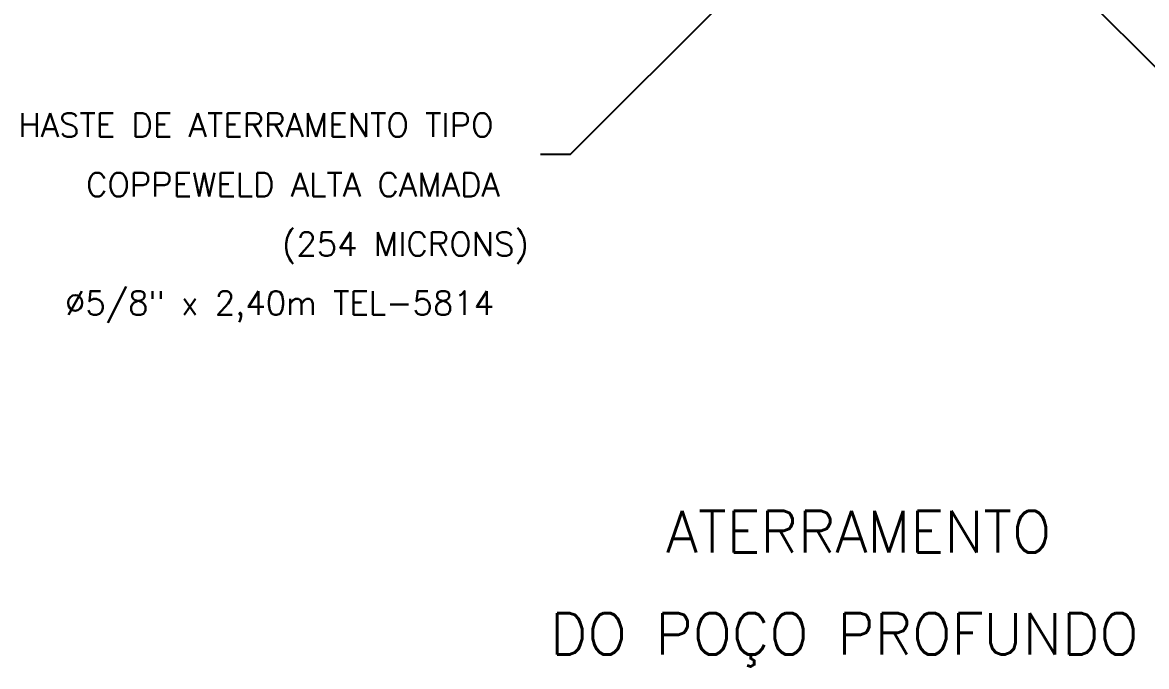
# Model space of a CAD drawing. Header units: millimetres. Extents: x -6668.5 to -6647.8, y -4697.4 to -4681.6.
# Drawn here: x -6664.28 to -6654.83, y -4697.36 to -4691.95 of the extents above; entities that cross this region are included whole.
import ezdxf
from ezdxf.enums import TextEntityAlignment as Align

# ---------------------------------------------------------------- set-up
doc = ezdxf.new("R2010")
doc.units = ezdxf.units.MM
doc.header["$LTSCALE"] = 10
doc.layers.add('Termotécnica', color=7, linetype='Continuous')
doc.styles.add('r140', font='romans.shx')
doc.styles.add('r80', font='romans.shx')

msp = doc.modelspace()

# ---------------------------------------------------------------- linework, layer by layer
at = {"layer": 'Termotécnica', "color": 2}
for p, q in [((-6654.7193, -4692.3609), (-6657.4079, -4689.6723)), ((-6659.6755, -4693.0586), (-6657.869, -4691.2522)), ((-6659.6755, -4693.0586), (-6659.9255, -4693.0586))]:
    msp.add_line(p, q, dxfattribs=at)

# ---------------------------------------------------------------- texts
at = {"layer": 'Termotécnica', "color": 2, "style": 'r80'}
for s, p in [('HASTE DE ATERRAMENTO TIPO ', (-6664.3163, -4692.8118)), ('COPPEWELD ALTA CAMADA ', (-6663.748, -4693.3123)), ('(254 MICRONS)', (-6662.0989, -4693.8125)), ('%%C5/8" x 2,40m TEL-5814', (-6663.9247, -4694.3074))]:
    msp.add_text(s, height=0.2, dxfattribs=at).set_placement(p, align=Align.MIDDLE_LEFT)
at = {"layer": 'Termotécnica', "color": 5, "style": 'r140'}
for s, p in [(' ATERRAMENTO', (-6657.3713, -4696.5117)), ('DO POÇO PROFUNDO', (-6657.3713, -4697.3696))]:
    msp.add_text(s, height=0.35, dxfattribs=at).set_placement(p, align=Align.BOTTOM_CENTER)

doc.saveas('drawing.dxf')
